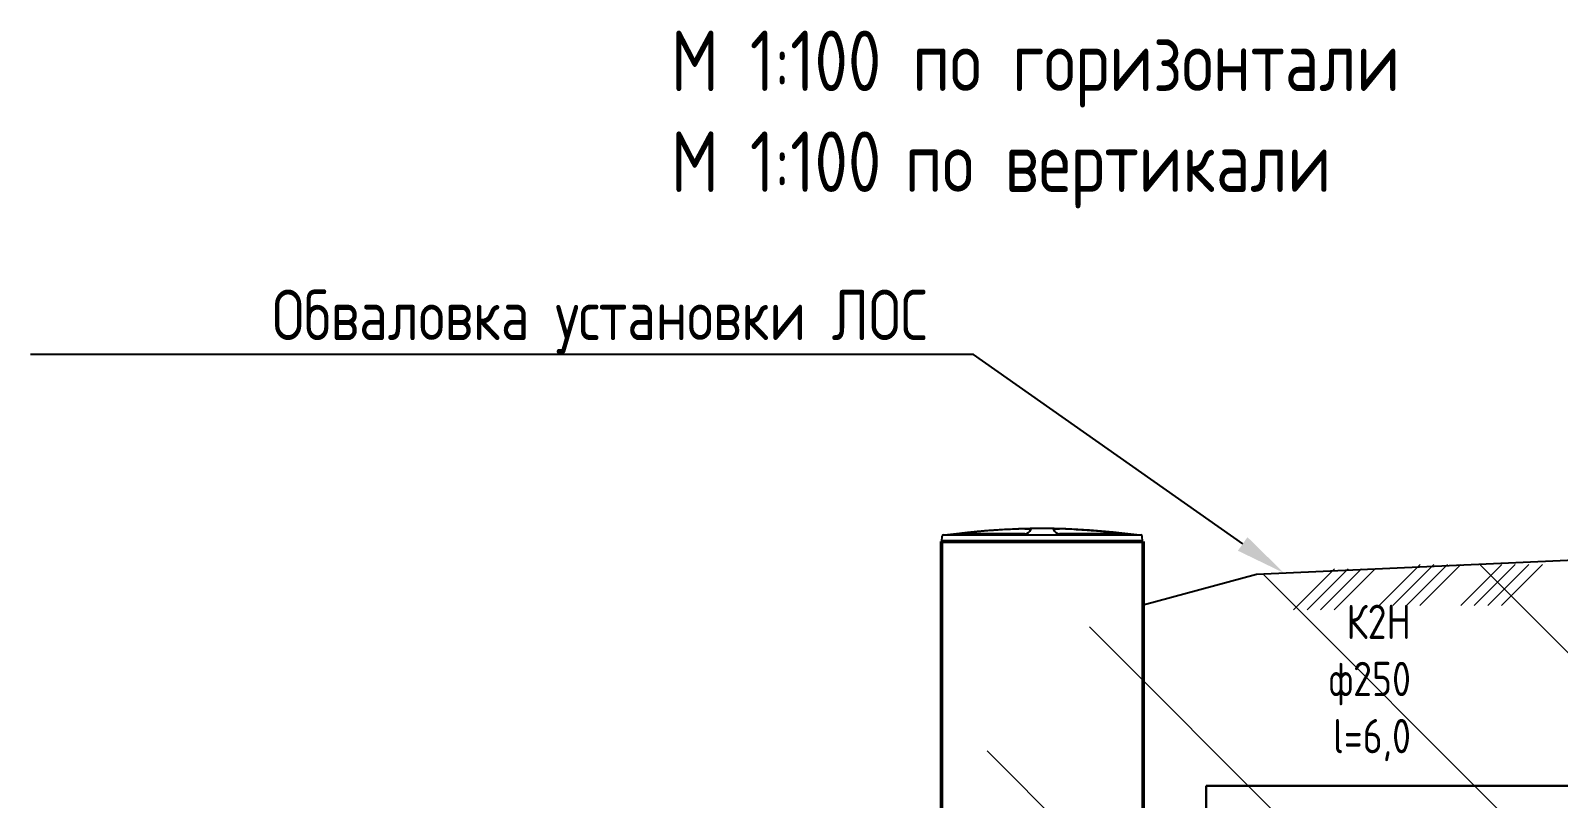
# Model space of a CAD drawing. Header units: millimetres. Extents: x 20530103 to 31271019, y 32092698 to 33532929.
# Drawn here: x 26139005 to 26146582, y 33025846 to 33029654 of the extents above; entities that cross this region are included whole.
import ezdxf
from ezdxf import colors
from ezdxf.entities.mleader import LeaderData, LeaderLine
from ezdxf.math import Vec2, Vec3

# ---------------------------------------------------------------- set-up
doc = ezdxf.new("R2010")
doc.units = ezdxf.units.MM
for name, color, linetype in [('Выноски', 7, 'Continuous'), ('Рамка и штамп', 7, 'Continuous'), ('Системный слой', 7, 'Continuous')]:
    doc.layers.add(name, color=color, linetype=linetype)
doc.layers.add('Труба профиль', color=7, linetype='Continuous', lineweight=50)
doc.styles.add('GOST 2.304', font='GOST.TTF')

msp = doc.modelspace()

# ---------------------------------------------------------------- hatches: boundary and pattern name
at = {"layer": 'Труба профиль', "lineweight": 9}
h = msp.add_hatch(dxfattribs=at)
h.set_pattern_fill('ANSI31', color=1, scale=250, angle=90)
h.set_pattern_definition([(135, (-60535.3, 21290.74), (-561.266008, -561.266008), [])])
edge = h.paths.add_edge_path()
edge.add_spline(control_points=[(26179752.5572, 33025307.9954), (26179752.5572, 33025307.9954), (26176345.244, 33027689.7545), (26170055.9833, 33028716.4982), (26167418.0139, 33027515.2035), (26167155.3326, 33027324.1403)], knot_values=[0, 0, 0, 0, 1010.236813984, 2020.473627967, 2984.688206104, 2984.688206104, 2984.688206104, 2984.688206104], degree=3, periodic=0)
edge.add_line((26167142.3967, 33027315.2303), (26152848.2648, 33027307.1792))
edge.add_line((26152848.2648, 33027307.1792), (26145085.1973, 33026958.0895))
edge.add_line((26145085.1973, 33026958.0895), (26144298.3665, 33026746.9256))
edge.add_line((26144298.3665, 33026746.9256), (26142896.8142, 33025049.5338))
edge.add_line((26142896.8142, 33025049.5338), (26180517.7754, 33025049.5338))
edge.add_line((26180517.7754, 33025049.5338), (26180517.7754, 33025307.9954))
edge.add_line((26180517.7754, 33025307.9954), (26179752.5572, 33025307.9954))

# ---------------------------------------------------------------- linework, layer by layer
at = {"lineweight": 20}
for p, q in [((26145268.0392, 33026781.0674), (26145471.5194, 33026984.5477)), ((26145335.3911, 33026781.0674), (26145538.8713, 33026984.5477)), ((26145402.7431, 33026781.0674), (26145606.2233, 33026984.5477)), ((26145470.0952, 33026781.0674), (26145673.5754, 33026984.5477)), ((26145693.2196, 33026802.1363), (26145896.6998, 33027005.6165)), ((26145760.5715, 33026802.1363), (26145964.0517, 33027005.6165)), ((26145827.9235, 33026802.1363), (26146031.4037, 33027005.6165)), ((26145895.2756, 33026802.1363), (26146098.7558, 33027005.6165)), ((26146097.3311, 33026802.1363), (26146300.8113, 33027005.6165)), ((26146164.6831, 33026802.1363), (26146368.1633, 33027005.6165)), ((26146232.035, 33026802.1363), (26146435.5152, 33027005.6165)), ((26146299.3871, 33026802.1363), (26146502.8673, 33027005.6165))]:
    msp.add_line(p, q, dxfattribs=at)
at = {"lineweight": 30}
for p, q in [((26144835.1973, 33025908.0895), (26147071.7545, 33025908.0895)), ((26144835.1973, 33022963.9141), (26144835.1973, 33025908.0895))]:
    msp.add_line(p, q, dxfattribs=at)
at = {"color": 1}
msp.add_lwpolyline([(26144521.7826, 33026806.8844), (26145085.1973, 33026958.0895), (26152358.4135, 33027285.1515)], dxfattribs=at)
at = {"layer": 'Системный слой', "color": 7, "lineweight": 25}
for p, q in [((26143524.2629, 33027120.5718), (26143526.5515, 33027146.7296)), ((26143532.9271, 33027152.5718), (26144021.7826, 33027152.5718)), ((26143935.3759, 33027158.9589), (26143610.9826, 33027158.9589)), ((26143966.5562, 33027183.0641), (26143965.4461, 33027180.0142)), ((26144021.7826, 33027152.5718), (26144510.6381, 33027152.5718)), ((26144078.1191, 33027180.0142), (26144077.009, 33027183.0641)), ((26144432.5825, 33027158.9589), (26144108.1892, 33027158.9589)), ((26144519.3022, 33027120.5718), (26144517.0137, 33027146.7296)), ((26143524.2629, 33027120.5718), (26144021.7826, 33027120.5718)), ((26144021.7826, 33027120.5718), (26144519.3022, 33027120.5718))]:
    msp.add_line(p, q, dxfattribs=at)
for centre, radius, start, end in [((26143532.9271, 33027146.1718), 6.4, 90, 174.99999993), ((26144021.7826, 33023729.9222), 3454.6496, 82.19547594, 97.80452406), ((26143935.3759, 33027190.9589), 32, 270, 340), ((26144108.1892, 33027190.9589), 32, 200, 270), ((26144510.6381, 33027146.1718), 6.4, 5.00000007, 90)]:
    msp.add_arc(centre, radius, start, end, dxfattribs=at)
for start_param, end_param in [(-1.544362263, -1.518731112), (-1.622861542, -1.597230391)]:
    msp.add_ellipse((26144021.7826, 33024151.6011), major_axis=(-3227.143, 0), ratio=0.939692621, start_param=start_param, end_param=end_param, dxfattribs=at)
for points, knots in [([(26143853.8366, 33027180.0142), (26143841.2311, 33027179.3969), (26143819.2187, 33027178.1967), (26143794.0883, 33027176.5809), (26143772.3448, 33027175.0613), (26143754.0857, 33027173.6841), (26143736.1202, 33027172.2058), (26143724.5997, 33027171.2117), (26143716.3004, 33027170.474), (26143708.1919, 33027169.7328), (26143700.3389, 33027168.9954), (26143692.746, 33027168.2638), (26143685.5465, 33027167.5532), (26143678.681, 33027166.86), (26143672.2229, 33027166.1939), (26143666.112, 33027165.5508), (26143660.4211, 33027164.9405), (26143655.0181, 33027164.3508), (26143649.9401, 33027163.787), (26143645.1582, 33027163.2473), (26143640.8096, 33027162.7488), (26143636.823, 33027162.2851), (26143633.2689, 33027161.8659), (26143630.0783, 33027161.4845), (26143627.3216, 33027161.1508), (26143624.8614, 33027160.8494), (26143622.7023, 33027160.5817), (26143620.7872, 33027160.3414), (26143619.1931, 33027160.1389), (26143617.8483, 33027159.9661), (26143616.7614, 33027159.8247), (26143615.8647, 33027159.7068), (26143615.1652, 33027159.6137), (26143614.5832, 33027159.5354), (26143614.0927, 33027159.4687), (26143613.6584, 33027159.409), (26143613.2928, 33027159.3582), (26143612.9792, 33027159.314), (26143612.7174, 33027159.2767), (26143612.4218, 33027159.234), (26143612.1603, 33027159.1956), (26143611.9254, 33027159.1602), (26143611.7495, 33027159.1331), (26143611.6077, 33027159.1108), (26143611.4918, 33027159.0921), (26143611.3992, 33027159.0769), (26143611.3032, 33027159.0606), (26143611.2088, 33027159.044), (26143611.1281, 33027159.0291), (26143611.053, 33027159.0144), (26143610.9797, 33027158.9986), (26143610.9188, 33027158.9825), (26143610.8911, 33027158.9691), (26143610.9093, 33027158.9607), (26143610.9531, 33027158.9588), (26143610.9826, 33027158.9589)], [0, 0, 0, 0, 8.490569597, 14.815700933, 16.914484719, 23.134057695, 27.122201016, 29.041995694, 30.919925401, 32.735662746, 34.531341505, 36.241434265, 37.886113514, 39.420046362, 40.908475093, 42.281405694, 43.58375298, 44.790497889, 45.971300354, 47.05587036, 48.069933331, 48.966850054, 49.818162945, 50.550026806, 51.208870038, 51.768774944, 52.302287244, 52.756970142, 53.158516064, 53.47745784, 53.766929302, 53.991593484, 54.179653715, 54.326331165, 54.466501519, 54.587812603, 54.697136199, 54.788021687, 54.87259205, 54.942983918, 55.075867317, 55.141920754, 55.20350917, 55.281904279, 55.320079333, 55.359591368, 55.413309431, 55.466159177, 55.517729041, 55.566129921, 55.630229632, 55.714907934, 55.808301331, 55.904815891, 56, 56, 56, 56]), ([(26143936.486, 33027183.0641), (26143938.0988, 33027183.1042), (26143940.26, 33027183.1539), (26143943.1991, 33027183.2139), (26143944.7917, 33027183.2437), (26143946.6221, 33027183.2753), (26143947.9038, 33027183.2956), (26143949.4001, 33027183.3169), (26143950.6084, 33027183.3327), (26143952.0037, 33027183.3486), (26143953.5513, 33027183.3635), (26143955.0083, 33027183.3742), (26143956.3643, 33027183.3807), (26143957.4371, 33027183.3835), (26143958.4214, 33027183.3838), (26143959.4607, 33027183.3816), (26143960.439, 33027183.3763), (26143961.2797, 33027183.3686), (26143962.0483, 33027183.3591), (26143962.8246, 33027183.3462), (26143963.7052, 33027183.3259), (26143964.4183, 33027183.3028), (26143964.9622, 33027183.2791), (26143965.3383, 33027183.2587), (26143965.6946, 33027183.2348), (26143966.0529, 33027183.203), (26143966.4567, 33027183.1479), (26143966.5688, 33027183.0988), (26143966.5562, 33027183.0641)], [0, 0, 0, 0, 2.951327276, 3.942480367, 5.436172827, 5.934313446, 7.422775838, 7.914553493, 8.891010777, 9.852012125, 10.796872495, 12.188090515, 13.093521956, 13.97038052, 14.812532152, 15.618804417, 16.773919248, 17.632460423, 18.235017138, 19.317058324, 20.408103306, 21.758176858, 22.619837977, 23.354994625, 24.082632961, 25.14830178, 26.460010825, 29, 29, 29, 29]), ([(26144077.009, 33027183.0641), (26144077.0041, 33027183.0776), (26144077.0203, 33027183.1037), (26144077.1232, 33027183.1408), (26144077.3052, 33027183.1756), (26144077.5701, 33027183.2084), (26144077.9199, 33027183.2388), (26144078.3541, 33027183.2666), (26144078.8711, 33027183.2916), (26144079.4674, 33027183.3137), (26144080.1382, 33027183.3327), (26144080.877, 33027183.3486), (26144081.6777, 33027183.3615), (26144082.5359, 33027183.3713), (26144083.4427, 33027183.3783), (26144084.3875, 33027183.3824), (26144085.5031, 33027183.3842), (26144086.7954, 33027183.3823), (26144088.1678, 33027183.3763), (26144089.3282, 33027183.3686), (26144090.4897, 33027183.3591), (26144091.9695, 33027183.3445), (26144093.4557, 33027183.3265), (26144095.1162, 33027183.3036), (26144096.6295, 33027183.2806), (26144098.1081, 33027183.2553), (26144099.6283, 33027183.2278), (26144101.2551, 33027183.1963), (26144103.3237, 33027183.1525), (26144105.243, 33027183.1089), (26144106.4742, 33027183.0791), (26144107.0792, 33027183.0641)], [0, 0, 0, 0, 1.1000986, 2.173880345, 3.256636995, 4.350323164, 5.448342696, 6.54820794, 7.644669376, 8.733300406, 9.810770512, 10.871185793, 11.913790339, 12.939454065, 13.951489768, 14.933691886, 15.884651136, 17.234542805, 18.509152274, 19.456508053, 20.121398222, 21.315374702, 22.923383836, 23.465806087, 24.959821216, 26.174068454, 26.573939819, 28.125278616, 29.527835655, 30.787060774, 32, 32, 32, 32]), ([(26144189.7286, 33027180.0142), (26144202.1644, 33027179.4052), (26144227.0045, 33027178.0527), (26144261.0351, 33027175.8245), (26144291.3557, 33027173.5461), (26144314.7542, 33027171.5978), (26144331.6277, 33027170.0824), (26144342.2998, 33027169.0834), (26144349.938, 33027168.3496), (26144357.1895, 33027167.6359), (26144364.1117, 33027166.9388), (26144370.6311, 33027166.2679), (26144376.8059, 33027165.6195), (26144382.563, 33027165.0033), (26144388.0331, 33027164.4073), (26144393.1773, 33027163.8371), (26144398.0233, 33027163.2909), (26144402.4319, 33027162.7862), (26144406.475, 33027162.3164), (26144410.0802, 33027161.8915), (26144413.3167, 33027161.5049), (26144416.1127, 33027161.1667), (26144418.607, 33027160.8613), (26144420.7945, 33027160.5903), (26144422.7331, 33027160.3471), (26144424.3442, 33027160.1425), (26144425.7014, 33027159.9681), (26144426.7962, 33027159.8257), (26144427.6978, 33027159.7071), (26144428.3993, 33027159.6138), (26144428.982, 33027159.5354), (26144429.4725, 33027159.4687), (26144429.9068, 33027159.409), (26144430.2724, 33027159.3582), (26144430.586, 33027159.314), (26144430.8478, 33027159.2767), (26144431.1434, 33027159.234), (26144431.4049, 33027159.1956), (26144431.6398, 33027159.1602), (26144431.8156, 33027159.1331), (26144431.9574, 33027159.1108), (26144432.0733, 33027159.0921), (26144432.166, 33027159.0769), (26144432.262, 33027159.0606), (26144432.3563, 33027159.044), (26144432.4371, 33027159.0291), (26144432.5121, 33027159.0144), (26144432.5854, 33027158.9986), (26144432.6463, 33027158.9825), (26144432.6741, 33027158.9691), (26144432.6558, 33027158.9607), (26144432.612, 33027158.9588), (26144432.5825, 33027158.9589)], [0, 0, 0, 0, 7.927186421, 15.823074498, 21.678007793, 27.26734092, 30.775327707, 32.482930664, 34.111200546, 35.678602726, 37.142706739, 38.564199147, 39.877202513, 41.123772365, 42.280108725, 43.411763879, 44.451646154, 45.424241949, 46.284915046, 47.101989427, 47.804450887, 48.436736004, 48.973773198, 49.485261725, 49.920608522, 50.304671477, 50.609046658, 50.885036295, 51.09868006, 51.277169692, 51.415989147, 51.548651034, 51.66346448, 51.766932548, 51.852949817, 51.932989873, 51.999610617, 52.12537467, 52.187889291, 52.246178188, 52.320373547, 52.356503549, 52.393898917, 52.444739284, 52.494757822, 52.543565021, 52.589372981, 52.650038761, 52.730180716, 52.818570901, 52.909915041, 53, 53, 53, 53])]:
    msp.add_open_spline(points, degree=3, knots=knots, dxfattribs=at)
at = {"layer": 'Труба профиль'}
for p, q in [((26143521.7826, 33025041.5781), (26143521.7826, 33027120.5718)), ((26143521.7826, 33027120.5718), (26144521.7826, 33027120.5718)), ((26144521.7826, 33027120.5718), (26144521.7826, 33025041.5781))]:
    msp.add_line(p, q, dxfattribs=at)

# ---------------------------------------------------------------- texts
at = {"lineweight": 20, "insert": (26145850.7138, 33026806.8876), "char_height": 170, "width": 1585.180995, "attachment_point": 3, "style": 'GOST 2.304'}
msp.add_mtext('К2Н\\Pф250\\Pl=6,0', dxfattribs=at)
at = {"layer": 'Рамка и штамп', "insert": (26142180.4438, 33029653.6903), "char_height": 300, "width": 4759.555889, "attachment_point": 1, "style": 'GOST 2.304'}
msp.add_mtext('М 1:100 по горизонтали\\PМ 1:100{\\fArial|b0|i0|c238|p34; }по вертикали', dxfattribs=at)

# ---------------------------------------------------------------- leaders
at = {"layer": 'Выноски', "color": 1, "lineweight": -2}
ml = msp.add_multileader_mtext('Standard', dxfattribs=at)
ml.set_content('{\\C0;Обваловка установки ЛОС}', color=5, style='GOST 2.304')
ml.set_leader_properties(lineweight=-3)
ml.build(insert=Vec2(0, 0))
ml.multileader.update_dxf_attribs({"text_left_attachment_type": 6, "text_right_attachment_type": 6, "dogleg_length": 1, "arrow_head_size": 250, "scale": 100})
ctx = ml.context
ctx.base_point, ctx.scale, ctx.char_height, ctx.arrow_head_size, ctx.landing_gap_size, ctx.plane_origin = Vec3(26139997.2461, 33028047.6199), 100, 250, 250, 180, Vec3(26097981.4826, 33007562.3445)
ctx.left_attachment, ctx.right_attachment, ctx.text_align_type = 6, 6, 1
notes = []
notes.append((ctx, [(1, (1, 1, 0), (26143680.7871, 33028047.6199), (-1, 0), 19.9696, [(1, [(26145220.677, 33026964.1817)], 0, [])])]))
ctx.mtext.insert, ctx.mtext.alignment, ctx.mtext.flow_direction = Vec3(26141829.0318, 33028368.8699), 2, 5
for ctx, leaders in notes:
    for number, flags, end, landing, length, lines in leaders:
        leader = LeaderData()
        leader.index, (leader.has_last_leader_line, leader.has_dogleg_vector, leader.attachment_direction) = number, flags
        leader.last_leader_point, leader.dogleg_vector, leader.dogleg_length = Vec3(end), Vec3(landing), length
        for number, points, colour, breaks in lines:
            line = LeaderLine()
            line.index, line.vertices, line.color, line.breaks = number, Vec3.list(points), colors.encode_raw_color(colour), breaks
            leader.lines.append(line)
        ctx.leaders.append(leader)

doc.saveas('drawing.dxf')
